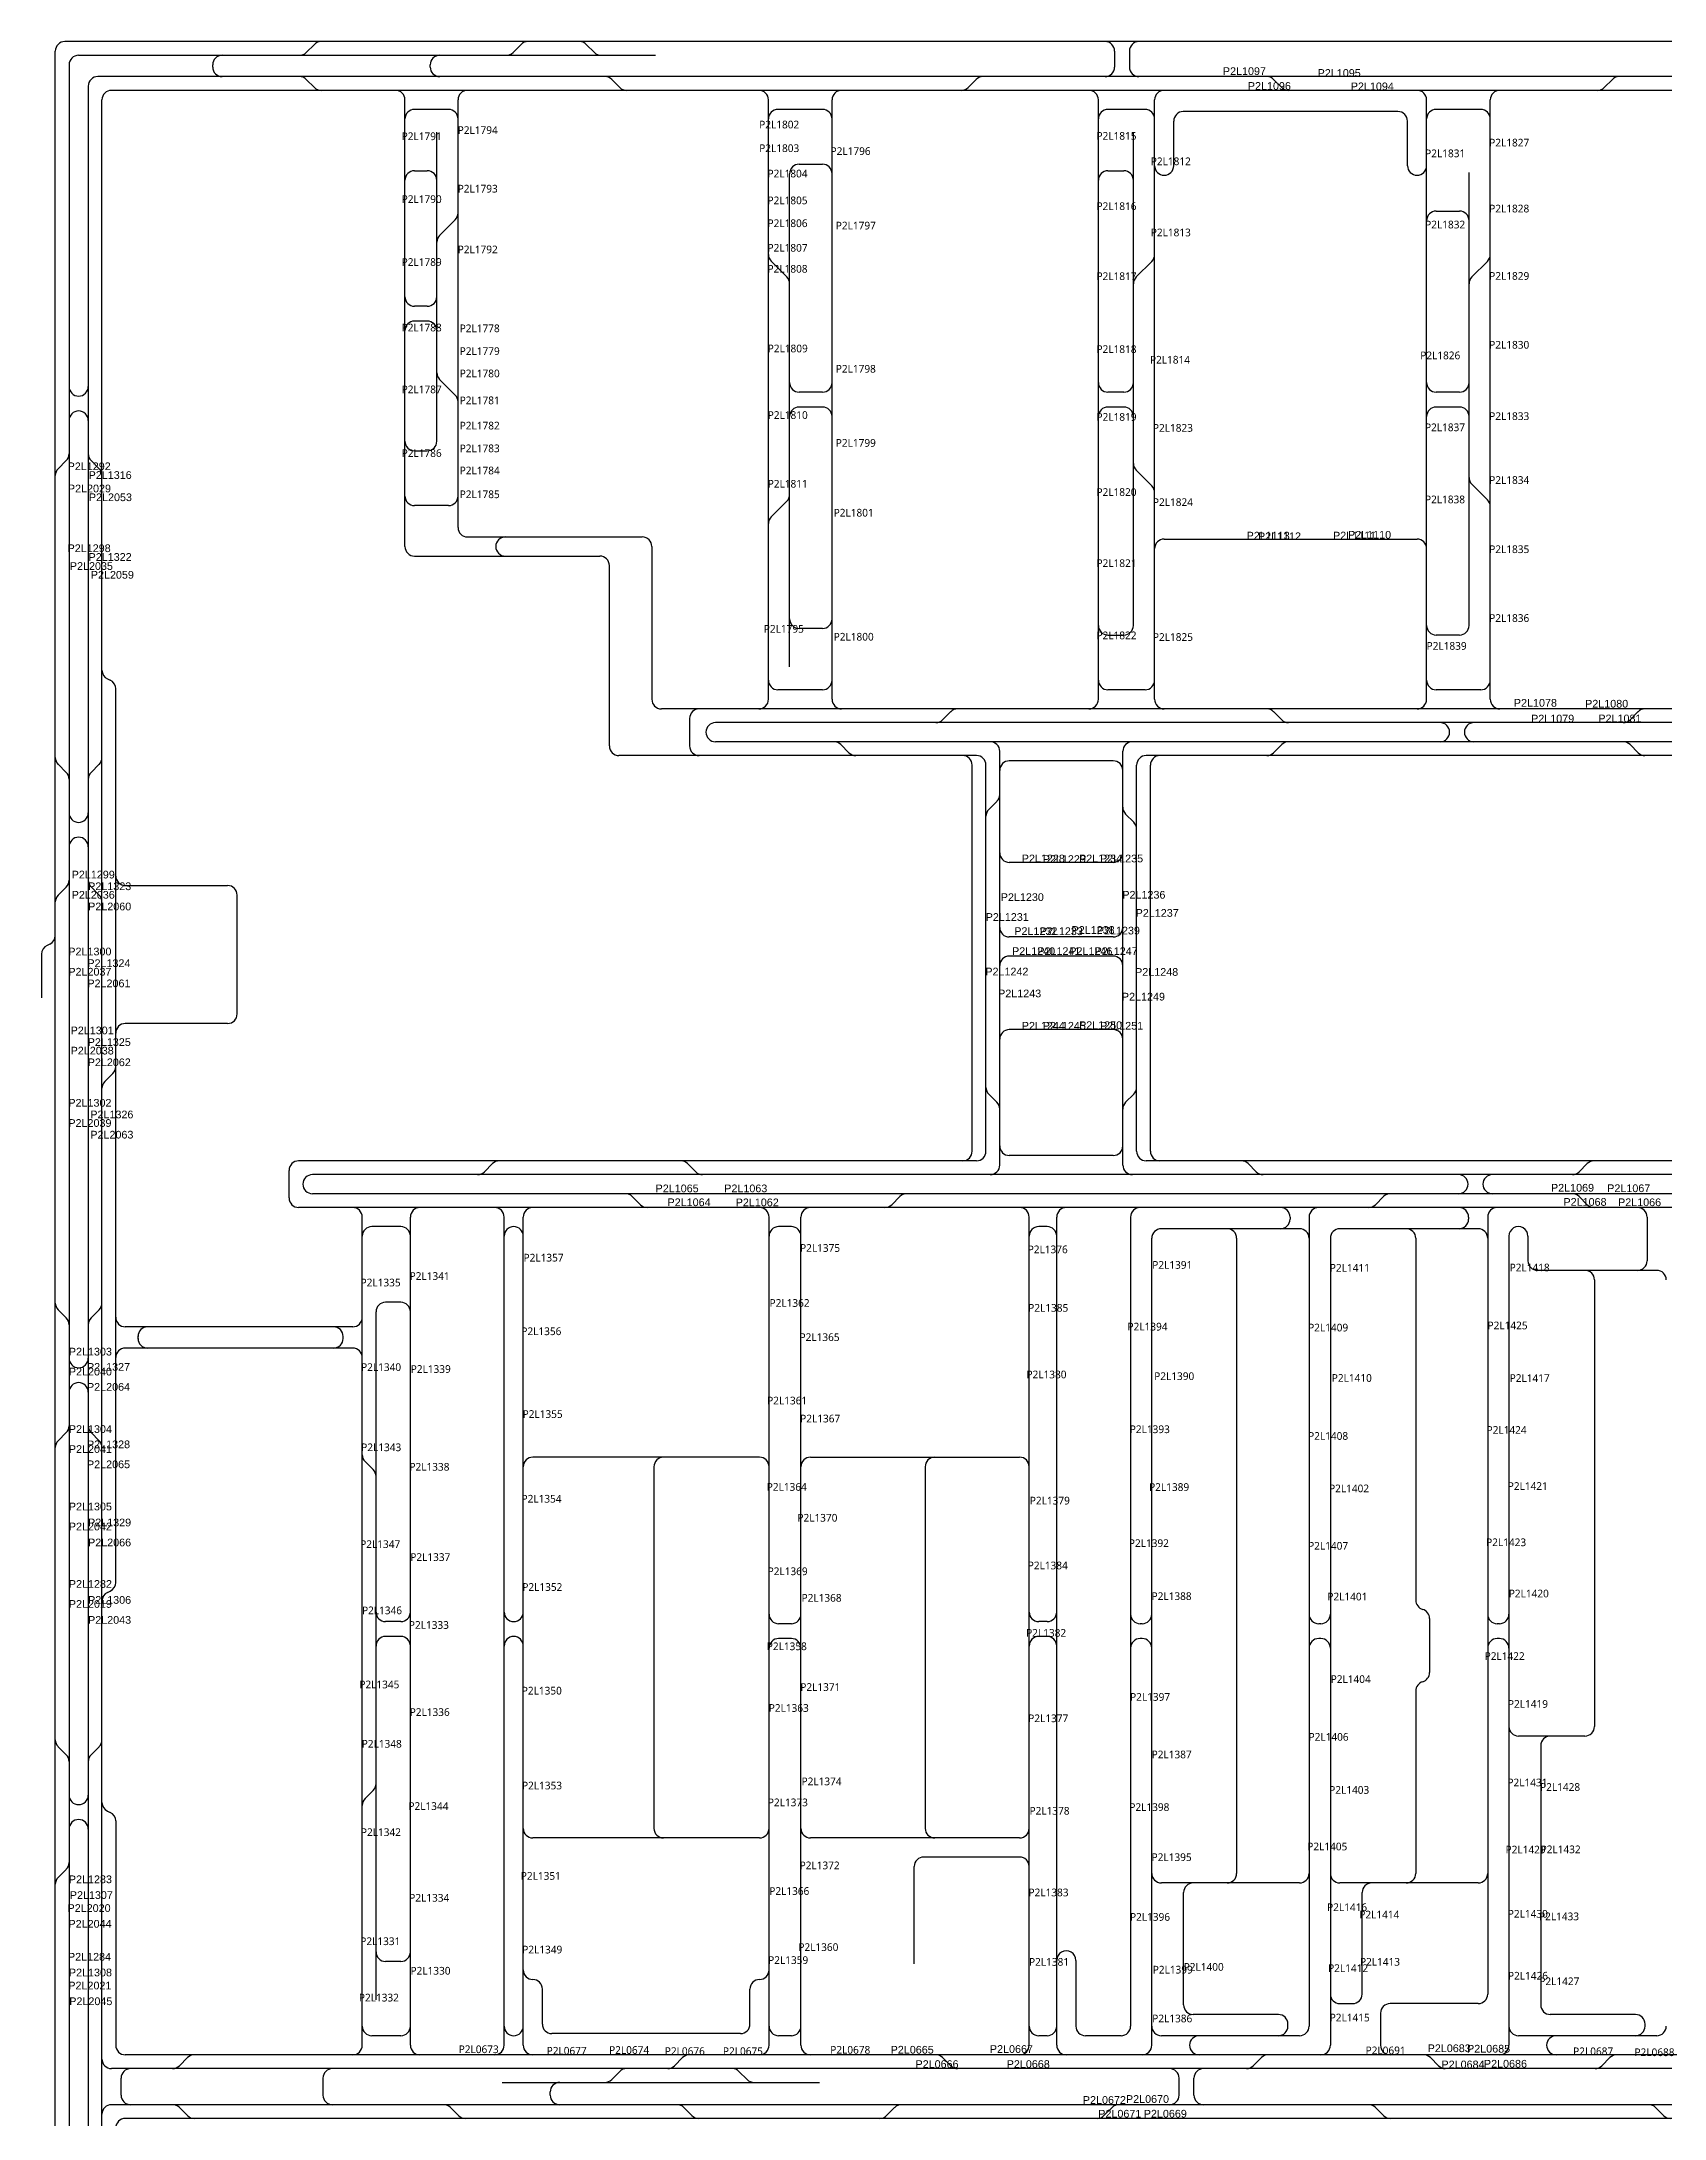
# Model space of a CAD drawing. Header units: millimetres. Extents: x 0 to 269721, y 0 to 199275.
# Drawn here: x 0 to 76498, y 101393 to 199275 of the extents above; entities that cross this region are included whole.
import ezdxf

# ---------------------------------------------------------------- set-up
doc = ezdxf.new("R2010")
doc.units = ezdxf.units.MM
doc.layers.add('HNTK_EQ_TEXT', color=7, linetype='Continuous')
doc.layers.add('L2_AMHS_Rail Center(P2L 7F Lower)', color=42, linetype='Continuous')
doc.styles.get("Standard").update_dxf_attribs({"font": 'arial.ttf'})
doc.styles.add('맑은고딕', font='malgun.ttf')

msp = doc.modelspace()

# ---------------------------------------------------------------- linework, layer by layer
at = {"layer": 'L2_AMHS_Rail Center(P2L 7F Lower)'}
for p, q in [((650, 450), (650, 198825)), ((269707, 199275), (1100, 199275)), ((12859, 199143), (12474, 198757)), ((22609, 199143), (22225, 198757)), ((25674, 199143), (26060, 198757)), ((50578, 198825), (50578, 198075)), ((51278, 198825), (51278, 198075)), ((1300, 198175), (1300, 1100)), ((1750, 198625), (28942, 198625)), ((8067, 198075), (8067, 198175)), ((18319, 198075), (18319, 198175)), ((2200, 197175), (2200, 1100)), ((269707, 197625), (2650, 197625)), ((269707, 196975), (3300, 196975)), ((12859, 197107), (12474, 197493)), ((27259, 197107), (26875, 197493)), ((43675, 197107), (44059, 197493)), ((58459, 197107), (58075, 197493)), ((73660, 197107), (74045, 197493)), ((2850, 450), (2850, 196525)), ((17132, 175475), (17132, 196525)), ((19182, 196075), (17582, 196075)), ((19632, 176375), (19632, 196525)), ((34263, 168275), (34263, 196525)), ((36813, 196075), (34713, 196075)), ((37263, 168275), (37263, 196525)), ((49816, 168275), (49816, 196525)), ((52016, 196075), (50266, 196075)), ((52466, 168275), (52466, 196525)), ((63937, 195975), (53816, 195975)), ((65287, 168275), (65287, 196525)), ((67837, 196075), (65737, 196075)), ((68287, 168275), (68287, 196525)), ((18632, 180435), (18632, 195000)), ((51466, 171755), (51466, 195000)), ((53366, 193425), (53366, 195525)), ((64387, 193425), (64387, 195525)), ((17582, 193185), (18182, 193185)), ((35263, 169800), (35263, 193045)), ((35713, 193495), (36813, 193495)), ((50266, 193185), (51016, 193185)), ((67287, 171755), (67287, 193100)), ((19500, 190875), (18764, 190139)), ((65737, 191285), (66837, 191285)), ((34395, 188919), (35131, 188183)), ((52334, 188915), (51598, 188179)), ((68155, 188915), (67419, 188179)), ((18182, 186800), (17582, 186800)), ((18182, 186100), (17582, 186100)), ((18764, 183350), (19500, 182614)), ((36813, 182750), (35713, 182750)), ((51016, 182750), (50266, 182750)), ((66837, 182750), (65737, 182750)), ((36813, 182050), (35712, 182050)), ((51016, 182050), (50266, 182050)), ((66837, 182050), (65737, 182050)), ((782, 179143), (1168, 179528)), ((2718, 179143), (2332, 179528)), ((17582, 179985), (18182, 179985)), ((51598, 179067), (52334, 178330)), ((67419, 178417), (68155, 177680)), ((19182, 177405), (17582, 177405)), ((35131, 177613), (34395, 176877)), ((20082, 175925), (28317, 175925)), ((28767, 175475), (28767, 168275)), ((52916, 175825), (64837, 175825)), ((17582, 175025), (26317, 175025)), ((26767, 166075), (26767, 174575)), ((36813, 171615), (35713, 171615)), ((50266, 171305), (51016, 171305)), ((66837, 171305), (65737, 171305)), ((3110, 169238), (3240, 169177)), ((3500, 126652), (3500, 168770)), ((36813, 168725), (34713, 168725)), ((52016, 168725), (50266, 168725)), ((67837, 168725), (65736, 168725)), ((152133, 167825), (29217, 167825)), ((42475, 167307), (42859, 167693)), ((58459, 167307), (58074, 167693)), ((74875, 167307), (75259, 167693)), ((30547, 167375), (30547, 166075)), ((150586, 167175), (31767, 167175)), ((44067, 165625), (27217, 165625)), ((150586, 166275), (31767, 166275)), ((38059, 165757), (37675, 166143)), ((45167, 146325), (45167, 165825)), ((50967, 146325), (50967, 165825)), ((122017, 165625), (52067, 165625)), ((58075, 165757), (58459, 166143)), ((75259, 165757), (74874, 166143)), ((782, 165211), (1168, 164825)), ((2718, 165211), (2332, 164825)), ((43867, 146975), (43867, 165175)), ((44517, 146975), (44517, 165175)), ((50517, 165375), (45617, 165375)), ((51617, 146975), (51617, 165175)), ((52267, 146975), (52267, 165175)), ((45035, 163467), (44649, 163083)), ((51099, 162867), (51485, 162483)), ((50517, 160592), (45617, 160592)), ((782, 159042), (1168, 159427)), ((2718, 159046), (2332, 159432)), ((3950, 159498), (8772, 159498)), ((9222, 153446), (9222, 159048)), ((390, 156737), (260, 156677)), ((50517, 157075), (45617, 157075)), ((0, 156268), (0, 154204)), ((50517, 156175), (45617, 156175)), ((8772, 152996), (3950, 152996)), ((50517, 152708), (45617, 152708)), ((3368, 150646), (2982, 150261)), ((44649, 149667), (45035, 149283)), ((51485, 149667), (51099, 149283)), ((11667, 144775), (11667, 146075)), ((44067, 146525), (12117, 146525)), ((269707, 145875), (12767, 145875)), ((21259, 146393), (20874, 146007)), ((30455, 146393), (30840, 146007)), ((50517, 146775), (45617, 146775)), ((122017, 146525), (52067, 146525)), ((56875, 146393), (57259, 146007)), ((72859, 146393), (72474, 146007)), ((269707, 144975), (12767, 144975)), ((269707, 144325), (12117, 144325)), ((28229, 144457), (27845, 144843)), ((40074, 144457), (40459, 144843)), ((62874, 144457), (63259, 144843)), ((72860, 144457), (72475, 144843)), ((15117, 104843), (15117, 143875)), ((16937, 143425), (15567, 143425)), ((17387, 104843), (17387, 143875)), ((21806, 104843), (21806, 143875)), ((22706, 104843), (22706, 143875)), ((34293, 104843), (34293, 143875)), ((35343, 143425), (34743, 143425)), ((35793, 104843), (35793, 143875)), ((46553, 104843), (46553, 143875)), ((47403, 143425), (47003, 143425)), ((47853, 104843), (47853, 143875)), ((51333, 143875), (51333, 105743)), ((59299, 143325), (52783, 143325)), ((58849, 143875), (58849, 143775)), ((59749, 143875), (59749, 105743)), ((67715, 143325), (61199, 143325)), ((67265, 143875), (67265, 143775)), ((68165, 143875), (68165, 107255)), ((69165, 142975), (69165, 104843)), ((70065, 142975), (70065, 141813)), ((75681, 143875), (75681, 141813)), ((52333, 104843), (52333, 142875)), ((56333, 142875), (56333, 112943)), ((60749, 142875), (60749, 104843)), ((64776, 142875), (64776, 125819)), ((76131, 141363), (70515, 141363)), ((73199, 140913), (73199, 119865)), ((782, 139505), (1168, 139120)), ((2718, 139505), (2332, 139120)), ((15767, 106978), (15767, 139408)), ((16937, 139858), (16217, 139858)), ((14667, 138700), (3950, 138700)), ((4547, 138250), (4547, 138150)), ((4548, 138150), (4548, 138250)), ((14217, 138150), (14217, 138250)), ((14667, 137700), (3950, 137700)), ((782, 133332), (1168, 133717)), ((2718, 133332), (2332, 133717)), ((15635, 131971), (15250, 132356)), ((33843, 132558), (23156, 132558)), ((36243, 132558), (46103, 132558)), ((28866, 132108), (28866, 115065)), ((41652, 132108), (41652, 115065)), ((3110, 126183), (3240, 126244)), ((16937, 124809), (16217, 124809)), ((35343, 124709), (34743, 124709)), ((47403, 124809), (47003, 124809)), ((51883, 124709), (51783, 124709)), ((60299, 124709), (60199, 124709)), ((65426, 124954), (65426, 122408)), ((68715, 124709), (68615, 124709)), ((16937, 124109), (16217, 124109)), ((35343, 124009), (34743, 124009)), ((47403, 124109), (47003, 124109)), ((51883, 124009), (51783, 124009)), ((60299, 124009), (60199, 124009)), ((68715, 124009), (68615, 124009)), ((64776, 121543), (64776, 112941)), ((782, 118915), (1168, 118530)), ((2718, 118915), (2332, 118530)), ((72749, 119415), (69615, 119415)), ((70665, 118965), (70665, 106743)), ((15635, 116852), (15250, 116467)), ((3110, 115881), (3240, 115820)), ((3500, 115412), (3500, 104843)), ((33843, 114615), (23156, 114615)), ((46103, 114615), (36243, 114615)), ((46103, 113715), (41585, 113715)), ((782, 112749), (1168, 113134)), ((41135, 108684), (41135, 113265)), ((59299, 112493), (52783, 112493)), ((53833, 106743), (53833, 112043)), ((67715, 112493), (61199, 112493)), ((62249, 107255), (62249, 112043)), ((16937, 108793), (16217, 108793)), ((48753, 108843), (48753, 105743)), ((23606, 105843), (23606, 107493)), ((33393, 105843), (33393, 107493)), ((61199, 106805), (61799, 106805)), ((67715, 106805), (63565, 106805)), ((58299, 106293), (54283, 106293)), ((58749, 105743), (58749, 105843)), ((63115, 106355), (63115, 104843)), ((75131, 106293), (71115, 106293)), ((75581, 105743), (75581, 105843)), ((16937, 105293), (15567, 105293)), ((32943, 105393), (24056, 105393)), ((35343, 105293), (34743, 105293)), ((47403, 105293), (47003, 105293)), ((50883, 105293), (49203, 105293)), ((59299, 105293), (52783, 105293)), ((76131, 105293), (69615, 105293)), ((269707, 104393), (3950, 104393)), ((6883, 104261), (6498, 103875)), ((30219, 104261), (29834, 103875)), ((42475, 104261), (42860, 103875)), ((57499, 104261), (57114, 103875)), ((65465, 104261), (65849, 103875)), ((73929, 104261), (73545, 103875)), ((269721, 103743), (3300, 103743)), ((3750, 102493), (3750, 103293)), ((13267, 103293), (13267, 102493)), ((21711, 103093), (36674, 103093)), ((27259, 103611), (26874, 103225)), ((32874, 103611), (33260, 103225)), ((53620, 102493), (53620, 103293)), ((54320, 102493), (54320, 103293)), ((266217, 102043), (3300, 102043)), ((6883, 101525), (6499, 101911)), ((19659, 101525), (19275, 101911)), ((23976, 102493), (23976, 102643)), ((30660, 101525), (30275, 101911)), ((39828, 101525), (40213, 101911)), ((50075, 101525), (50459, 101911)), ((63259, 101525), (62875, 101911)), ((76460, 101525), (76075, 101911)), ((269707, 101393), (3950, 101393))]:
    msp.add_line(p, q, dxfattribs=at)
for centre, start, end in [((1100, 198825), 90, 180), ((12156, 199075), 270, 315.06019), ((13178, 198825), 90, 135.06019), ((21906, 199075), 270, 315.06019), ((22928, 198825), 90, 135.06019), ((25356, 198825), 45.00145, 90), ((26378, 199075), 225.00145, 270), ((50128, 198825), 0, 90), ((51728, 198825), 90, 180), ((1750, 198175), 90, 180), ((8517, 198175), 90, 180), ((8517, 198075), 180, 270), ((18769, 198175), 90, 180), ((18769, 198075), 180, 270), ((50128, 198075), 270, 0), ((51728, 198075), 180, 270), ((2650, 197175), 90, 180), ((3300, 196525), 90, 180), ((12156, 197175), 44.93981, 90), ((13178, 197425), 224.93981, 270), ((16682, 196525), 0, 90), ((20082, 196525), 90, 180), ((26556, 197175), 44.93981, 90), ((27578, 197425), 224.93981, 270), ((33813, 196525), 0, 90), ((37713, 196525), 90, 180), ((43356, 197425), 270, 315.06019), ((44378, 197175), 90, 135.06019), ((49366, 196525), 0, 90), ((52916, 196525), 90, 180), ((57756, 197175), 44.93981, 90), ((58778, 197425), 224.93981, 270), ((64837, 196525), 0, 90), ((68737, 196525), 90, 180), ((73342, 197425), 270, 315.06019), ((74364, 197175), 90, 135.06019), ((17582, 195625), 90, 180), ((19182, 195625), 0, 90), ((34713, 195625), 90, 180), ((36813, 195625), 0, 90), ((50266, 195625), 90, 180), ((52016, 195625), 0, 90), ((53816, 195525), 90, 180), ((63937, 195525), 0, 90), ((65737, 195625), 90, 180), ((67837, 195625), 0, 90), ((17582, 192735), 90, 180), ((18182, 192735), 0, 90), ((35713, 193045), 90, 180), ((36813, 193045), 0, 90), ((50266, 192735), 90, 180), ((51016, 192735), 0, 90), ((52916, 193425), 180, 359.99998), ((64837, 193425), 180, 359.99998), ((19182, 191194), 315.00012, 0), ((65737, 190835), 90, 180), ((66837, 190835), 0, 90), ((19082, 189821), 135.00012, 180), ((34713, 189237), 180, 224.99988), ((52016, 189234), 315.00012, 0), ((67837, 189234), 315.00012, 0), ((34813, 187864), 0, 44.99988), ((51916, 187861), 135.00012, 180), ((67737, 187861), 135.00012, 180), ((17582, 187250), 180, 270), ((18182, 187250), 270, 0), ((17582, 185650), 90, 180), ((18182, 185650), 0, 90), ((19082, 183668), 180, 224.99988), ((35713, 183200), 180, 270), ((36813, 183200), 270, 0), ((50266, 183200), 180, 270), ((51016, 183200), 270, 0), ((65737, 183200), 180, 270), ((66837, 183200), 270, 0), ((1750, 183015), 180, 270), ((1750, 183015), 270, 0), ((19182, 182296), 0, 44.99988), ((1750, 181415), 90, 180), ((1750, 181415), 0, 90), ((35713, 181600), 90, 180), ((36813, 181600), 0, 90), ((50266, 181600), 90, 180), ((51016, 181600), 0, 90), ((65737, 181600), 90, 180), ((66837, 181600), 0, 90), ((17582, 180435), 180, 270), ((18182, 180435), 270, 0), ((1100, 178824), 134.93981, 180), ((850, 179847), 314.93981, 0), ((2650, 179847), 180, 225.06019), ((2400, 178824), 0, 45.06019), ((51916, 179385), 180, 224.99988), ((52016, 178012), 0, 44.99988), ((67737, 178735), 180, 224.99988), ((17582, 177855), 180, 270), ((19182, 177855), 270, 0), ((34813, 177931), 315.00012, 0), ((67837, 177362), 0, 44.99988), ((20082, 176375), 180, 270), ((34713, 176559), 135.00012, 180), ((17582, 175475), 180, 270), ((21862, 175475), 90, 270), ((28317, 175475), 0, 90), ((52916, 175375), 90, 180), ((64837, 175375), 0, 90), ((26317, 174575), 0, 90), ((35713, 172065), 180, 270), ((36813, 172065), 270, 0), ((50266, 171755), 180, 270), ((51016, 171755), 270, 0), ((65737, 171755), 180, 270), ((66837, 171755), 270, 0), ((3300, 169646), 180, 245), ((3050, 168770), 0, 65), ((34713, 169175), 180, 270), ((36813, 169175), 270, 0), ((50266, 169175), 180, 270), ((52016, 169175), 270, 0), ((65736, 169175), 180, 270), ((67837, 169175), 270, 0), ((29217, 168275), 180, 270), ((30997, 167375), 90, 180), ((33813, 168275), 270, 0), ((37713, 168275), 180, 270), ((43178, 167375), 90, 135.06019), ((49366, 168275), 270, 0), ((52916, 168275), 180, 270), ((57756, 167375), 44.93981, 90), ((64837, 168275), 270, 0), ((68737, 168275), 180, 270), ((75578, 167375), 90, 135.06019), ((31767, 166725), 90, 270), ((42156, 167625), 270, 315.06019), ((58778, 167625), 224.93981, 270), ((65920, 166725), 270, 89.99996), ((67520, 166725), 90, 270), ((74556, 167625), 270, 315.06019), ((1100, 165529), 180, 225.06019), ((2400, 165529), 314.93981, 0), ((27217, 166075), 180, 270), ((30997, 166075), 180, 270), ((37356, 165825), 44.93981, 90), ((38378, 166075), 224.93981, 270), ((43417, 165175), 0, 90), ((44067, 165175), 0, 90), ((44717, 165825), 0, 90), ((51417, 165825), 90, 180), ((52067, 165175), 90, 180), ((52717, 165175), 90, 180), ((57756, 166075), 270, 315.06019), ((58778, 165825), 90, 135.06019), ((74556, 165825), 44.93981, 90), ((75578, 166075), 224.93981, 270), ((850, 164507), 0, 45.06019), ((2650, 164507), 134.93981, 180), ((45617, 164925), 90, 180), ((50517, 164925), 0, 90), ((44717, 163786), 314.93981, 0), ((1750, 162926), 180, 270), ((1750, 162926), 270, 0), ((44967, 162764), 134.93981, 180), ((51417, 163186), 180, 225.06019), ((1750, 161326), 90, 180), ((1750, 161326), 0, 90), ((51167, 162164), 0, 45.06019), ((45617, 161042), 180, 270), ((50517, 161042), 270, 0), ((850, 159746), 314.93981, 0), ((2650, 159750), 180, 225.06019), ((3950, 159948), 179.99999, 270), ((1100, 158723), 134.93981, 180), ((2400, 158728), 0, 45.06019), ((450, 156269), 115, 180.08864), ((200, 157145), 295, 0), ((45617, 157525), 180, 270), ((50517, 157525), 270, 0), ((45617, 155725), 90, 180), ((50517, 155725), 0, 90), ((8772, 153446), 270, 0), ((45617, 152258), 90, 180), ((50517, 152258), 0, 90), ((3050, 150965), 314.93981, 0), ((3300, 149942), 134.93981, 180), ((44967, 149986), 180, 225.06019), ((51167, 149986), 314.93981, 0), ((44717, 148964), 0, 45.06019), ((51417, 148964), 134.93981, 180), ((43417, 146975), 270, 0), ((44067, 146975), 270, 0), ((45617, 147225), 180, 270), ((50517, 147225), 270, 0), ((52067, 146975), 180, 270), ((52717, 146975), 180, 270), ((12117, 146075), 90, 180), ((12767, 145425), 90, 270), ((20556, 146325), 270, 315.06019), ((21578, 146075), 90, 135.06019), ((30137, 146075), 44.93981, 90), ((31159, 146325), 224.93981, 270), ((44717, 146325), 270, 0), ((51417, 146325), 180, 270), ((56556, 146075), 44.93981, 90), ((57578, 146325), 224.93981, 270), ((66789, 145425), 270, 89.99996), ((68389, 145425), 90, 270), ((72156, 146325), 270, 315.06019), ((73178, 146075), 90, 135.06019), ((27526, 144525), 44.93981, 90), ((40778, 144525), 90, 135.06019), ((63577, 144525), 90, 135.06019), ((72156, 144525), 44.93981, 90), ((12117, 144775), 180, 270), ((14667, 143875), 0, 90), ((17837, 143875), 90, 180), ((21356, 143875), 0, 90), ((23156, 143875), 90, 180), ((28548, 144775), 224.93981, 270), ((33843, 143875), 0, 90), ((36243, 143875), 90, 180), ((39756, 144775), 270, 315.06019), ((46103, 143875), 0, 90), ((48303, 143875), 90, 180), ((51783, 143875), 90, 180), ((58399, 143875), 359.99134, 90.00866), ((60199, 143875), 90, 180), ((62555, 144775), 270, 315.06019), ((66815, 143875), 359.99134, 90.00866), ((68615, 143875), 90, 180), ((73178, 144775), 224.93981, 270), ((75231, 143875), 0, 90), ((15567, 142975), 90, 180), ((16937, 142975), 0, 90), ((22256, 142975), 90, 180), ((22256, 142975), 0, 90), ((34743, 142975), 90, 180), ((35343, 142975), 0, 90), ((47003, 142975), 90, 180), ((47403, 142975), 0, 90), ((52783, 142875), 90, 180), ((55883, 142875), 0, 90), ((58399, 143775), 269.99134, 0), ((59299, 142875), 0, 90), ((61199, 142875), 90, 180), ((64326, 142875), 0, 90), ((66815, 143775), 269.99134, 0), ((67715, 142875), 0, 90), ((69615, 142975), 0, 180.00002), ((70515, 141813), 180, 270), ((72749, 140913), 0, 90), ((75231, 141813), 270, 0), ((76131, 140913), 0, 90), ((1100, 139824), 180, 225.06019), ((850, 138801), 0, 45.06019), ((2650, 138801), 134.93981, 180), ((2400, 139824), 314.93981, 0), ((3950, 139150), 180, 270), ((14667, 139150), 270, 0), ((16217, 139408), 90, 180), ((16937, 139408), 0, 90), ((4997, 138250), 90, 180), ((4997, 138150), 180, 270), ((4998, 138250), 90, 180), ((4998, 138150), 180, 270), ((13767, 138250), 0, 90), ((13767, 138150), 270, 0), ((1750, 137221), 180, 270), ((1750, 137221), 270, 0), ((3950, 137250), 90, 180), ((14667, 137250), 0, 90), ((1750, 135621), 90, 180), ((1750, 135621), 0, 90), ((1100, 133013), 134.93981, 180), ((850, 134036), 314.93981, 0), ((2650, 134036), 180, 225.06019), ((2400, 133013), 0, 45.06019), ((15567, 132675), 180, 225.06019), ((23156, 132108), 90, 180), ((29316, 132108), 90, 180), ((33843, 132108), 0, 90), ((36243, 132108), 90, 180), ((42102, 132108), 90, 180), ((46103, 132108), 0, 90), ((15317, 131653), 0, 45.06019), ((3050, 126652), 295, 0), ((3300, 125775), 115, 180), ((65226, 125819), 180, 253.87238), ((64976, 124954), 0, 73.87238), ((16217, 125259), 180, 270), ((16937, 125259), 270, 0), ((22256, 125259), 180, 270), ((22256, 125259), 270, 0), ((34743, 125159), 180, 270), ((35343, 125159), 270, 0), ((47003, 125259), 180, 270), ((47403, 125259), 270, 0), ((51783, 125159), 180, 270), ((51883, 125159), 270, 0), ((60199, 125159), 180, 270), ((60299, 125159), 270, 0), ((68615, 125159), 180, 270), ((68715, 125159), 270, 0), ((16217, 123659), 90, 180), ((16937, 123659), 0, 90), ((22256, 123659), 90, 180), ((22256, 123659), 0, 90), ((34743, 123559), 90, 180), ((35343, 123559), 0, 90), ((47003, 123659), 90, 180), ((47403, 123659), 0, 90), ((51783, 123559), 90, 180), ((51883, 123559), 0, 90), ((60199, 123559), 90, 180), ((60299, 123559), 0, 90), ((68615, 123559), 90, 180), ((68715, 123559), 0, 90), ((64976, 122408), 286.12762, 0), ((65226, 121543), 106.12762, 180), ((69615, 119865), 180, 270), ((72749, 119865), 270, 0), ((1100, 119234), 180, 225.06019), ((850, 118211), 0, 45.06019), ((2650, 118211), 134.93981, 180), ((2400, 119234), 314.93981, 0), ((71115, 118965), 90, 180), ((1750, 116632), 180, 270), ((1750, 116632), 270, 0), ((15317, 117170), 314.93981, 0), ((3300, 116288), 180, 245), ((3050, 115412), 0, 65), ((15567, 116148), 134.93981, 180), ((1750, 115032), 90, 180), ((1750, 115032), 0, 90), ((23156, 115065), 180, 270), ((29316, 115065), 180, 270), ((33843, 115065), 270, 0), ((36243, 115065), 180, 270), ((42102, 115065), 180, 270), ((46103, 115065), 270, 0), ((41585, 113265), 90, 180), ((46103, 113265), 0, 90), ((1100, 112430), 134.93981, 180), ((850, 113453), 314.93981, 0), ((52783, 112943), 180, 270), ((55883, 112943), 270, 0), ((59299, 112943), 270, 0), ((61199, 112943), 180, 270), ((64326, 112943), 270, 0.00099), ((67715, 112943), 270, 0), ((54283, 112043), 90, 180), ((62699, 112043), 90, 180), ((16217, 109243), 180, 270), ((16937, 109243), 270, 0), ((48303, 108843), 0, 180.00002), ((23156, 108393), 180, 270), ((23156, 107493), 0, 90), ((33843, 107493), 90, 180), ((33843, 108393), 270, 0), ((54283, 106743), 180, 270), ((61199, 107255), 180, 270), ((61799, 107255), 270, 0), ((63565, 106355), 90, 180), ((67715, 107255), 270, 0), ((71115, 106743), 180, 270), ((15567, 105743), 180, 270), ((16937, 105743), 270, 0), ((22256, 105743), 180, 270), ((22256, 105743), 270, 0), ((24056, 105843), 180, 270), ((32943, 105843), 270, 0), ((34743, 105743), 180, 270), ((35343, 105743), 270, 0), ((47003, 105743), 180, 270), ((47403, 105743), 270, 0), ((49203, 105743), 180, 270), ((50883, 105743), 270, 0), ((52783, 105743), 180, 270), ((58299, 105843), 0, 90), ((58299, 105743), 270, 0), ((59299, 105743), 270, 0), ((69615, 105743), 180, 270), ((75131, 105843), 0, 90), ((75131, 105743), 270, 0), ((76131, 105743), 270, 0), ((3950, 104843), 180, 270), ((14667, 104843), 270, 0), ((17837, 104843), 180, 270), ((21356, 104843), 270, 0), ((23156, 104843), 180, 270), ((33843, 104843), 270, 0), ((36243, 104843), 180, 270), ((46103, 104843), 270, 0), ((48303, 104843), 180, 270), ((51883, 104843), 270, 0), ((54563, 104843), 90, 270), ((60299, 104843), 270, 0), ((63565, 104843), 180, 270), ((68715, 104843), 270, 0), ((71395, 104843), 90, 270), ((3300, 104193), 180, 270), ((6179, 104193), 270, 315.06019), ((7201, 103943), 90, 135.06019), ((29516, 104193), 270, 315.06019), ((30538, 103943), 90, 135.06019), ((42156, 103943), 44.93981, 90), ((43178, 104193), 224.93981, 270), ((56796, 104193), 270, 315.06019), ((57818, 103943), 90, 135.06019), ((65146, 103943), 44.93981, 90), ((66168, 104193), 224.93981, 270), ((73226, 104193), 270, 315.06019), ((74248, 103943), 90, 135.06019), ((4200, 103293), 90, 180), ((13717, 103293), 90, 180), ((24426, 102643), 90, 180), ((26556, 103543), 270, 315.06019), ((27578, 103293), 90, 135.06019), ((32556, 103293), 45.00145, 90), ((33578, 103543), 225.00145, 270), ((53170, 103293), 0, 90), ((54770, 103293), 90, 180), ((3300, 101593), 90, 180), ((4200, 102493), 180, 270), ((6180, 101593), 44.93981, 90), ((13717, 102493), 180, 270), ((18956, 101593), 44.93981, 90), ((24426, 102493), 180, 270), ((29956, 101593), 44.93981, 90), ((40532, 101593), 90, 135.06019), ((50778, 101593), 90, 135.06019), ((53170, 102493), 270, 0), ((54770, 102493), 180, 270), ((62556, 101593), 44.93981, 90), ((75756, 101593), 44.93981, 90), ((3950, 100943), 90, 180), ((7202, 101843), 224.93981, 270), ((19978, 101843), 224.93981, 270), ((30978, 101843), 224.93981, 270), ((39510, 101843), 270, 315.06019), ((49756, 101843), 270, 315.06019), ((63578, 101843), 224.93981, 270), ((76778, 101843), 224.93981, 270)]:
    msp.add_arc(centre, 450, start, end, dxfattribs=at)
at = {"layer": 'L2_AMHS_Rail Center(P2L 7F Lower)', "extrusion": (2.1425e-07, 2.59961e-08, 1)}
msp.add_arc((8772, 159048, 0), 450, 0, 90, dxfattribs=at)
at = {"layer": 'L2_AMHS_Rail Center(P2L 7F Lower)', "extrusion": (1.82502e-08, 6.6516e-09, 1)}
msp.add_arc((3950, 152546, 0), 450, 90, 179.99999, dxfattribs=at)

# ---------------------------------------------------------------- texts
at = {"layer": 'HNTK_EQ_TEXT'}
for s, p in [('P2L1097', (55684, 197698)), ('P2L1095', (60151, 197612)), ('P2L1096', (56861, 196999)), ('P2L1094', (61712, 196981)), ('P2L1292', (1231, 179075)), ('P2L2029', (1243, 178029)), ('P2L1316', (2220, 178662)), ('P2L2053', (2232, 177616)), ('P2L1110', (61583, 175847)), ('P2L1298', (1229, 175214)), ('P2L1113', (56803, 175807)), ('P2L1112', (57338, 175777)), ('P2L1111', (60876, 175810)), ('P2L2035', (1335, 174375)), ('P2L1322', (2218, 174801)), ('P2L2059', (2324, 173962)), ('P2L1078', (69400, 167928)), ('P2L1079', (70213, 167185)), ('P2L1080', (72758, 167886)), ('P2L1081', (73383, 167191)), ('P2L1228', (46204, 160592)), ('P2L1229', (47194, 160564)), ('P2L1234', (48904, 160592)), ('P2L1235', (49894, 160592)), ('P2L1299', (1422, 159833)), ('P2L1323', (2198, 159283)), ('P2L2036', (1422, 158881)), ('P2L2060', (2198, 158331)), ('P2L1230', (45215, 158770)), ('P2L1236', (50945, 158882)), ('P2L1231', (44504, 157834)), ('P2L1238', (48552, 157222)), ('P2L1237', (51572, 158026)), ('P2L1232', (45852, 157169)), ('P2L1233', (47050, 157163)), ('P2L1239', (49744, 157194)), ('P2L1300', (1264, 156208)), ('P2L1324', (2161, 155658)), ('P2L1240', (45746, 156225)), ('P2L1241', (46938, 156225)), ('P2L1246', (48446, 156225)), ('P2L1247', (49638, 156225)), ('P2L2037', (1264, 155256)), ('P2L2061', (2161, 154706)), ('P2L1242', (44488, 155263)), ('P2L1248', (51547, 155244)), ('P2L1243', (45089, 154231)), ('P2L1249', (50924, 154080)), ('P2L1301', (1372, 152489)), ('P2L1244', (46204, 152708)), ('P2L1245', (47194, 152708)), ('P2L1250', (48904, 152736, 0)), ('P2L1251', (49894, 152708)), ('P2L2038', (1372, 151537)), ('P2L1325', (2177, 151939)), ('P2L2062', (2177, 150987)), ('P2L1302', (1265, 149078)), ('P2L1326', (2300, 148528)), ('P2L2039', (1265, 148126)), ('P2L2063', (2300, 147576)), ('P2L1065', (28944, 145043)), ('P2L1063', (32180, 145044)), ('P2L1069', (71149, 145074)), ('P2L1067', (73800, 145051)), ('P2L1064', (29507, 144390)), ('P2L1062', (32720, 144385)), ('P2L1068', (71738, 144405)), ('P2L1066', (74310, 144390)), ('P2L1303', (1288, 137351)), ('P2L2040', (1288, 136409)), ('P2L1327', (2143, 136631, 0)), ('P2L2064', (2143, 135690, 0)), ('P2L1304', (1288, 133701)), ('P2L2041', (1288, 132759)), ('P2L1328', (2143, 132981)), ('P2L2065', (2143, 132040)), ('P2L1305', (1288, 130051)), ('P2L2042', (1288, 129109)), ('P2L1329', (2193, 129299)), ('P2L2066', (2193, 128357)), ('P2L1282', (1288, 126401)), ('P2L2019', (1288, 125459)), ('P2L1306', (2193, 125649)), ('P2L2043', (2193, 124707)), ('P2L1283', (1289, 112482, 0)), ('P2L1307', (1333, 111740, 0)), ('P2L2020', (1226, 111127, 0)), ('P2L2044', (1270, 110385, 0)), ('P2L1284', (1246, 108832, 0)), ('P2L2021', (1264, 107477, 0)), ('P2L1308', (1290, 108090, 0)), ('P2L2045', (1308, 106735, 0)), ('P2L0665', (40024, 104450)), ('P2L0667', (44701, 104484)), ('P2L0683', (65336, 104520)), ('P2L0685', (67194, 104499)), ('P2L0666', (41195, 103774)), ('P2L0668', (45495, 103774)), ('P2L0684', (65987, 103757)), ('P2L0686', (67988, 103790)), ('P2L0672', (49084, 102082)), ('P2L0671', (49810, 101435)), ('P2L0670', (51115, 102128)), ('P2L0669', (51955, 101435))]:
    msp.add_text(s, height=363, dxfattribs=at).set_placement(p)
at = {"layer": 'HNTK_EQ_TEXT', "lineweight": -3, "style": '맑은고딕'}
for s, p in [('P2L1791', (16976, 194630, -3274)), ('P2L1794', (19617, 194919, -3188)), ('P2L1802', (33829, 195181, -2142)), ('P2L1815', (49727, 194646, -3341)), ('P2L1803', (33829, 194066, -2142)), ('P2L1796', (37193, 193930, -3341)), ('P2L1812', (52287, 193448, -3341)), ('P2L1831', (65220, 193824, -3341)), ('P2L1827', (68239, 194329, -3341)), ('P2L1804', (34221, 192871, -2142)), ('P2L1790', (16976, 191666, -3341)), ('P2L1793', (19617, 192159, -3188)), ('P2L1805', (34221, 191607, -2142)), ('P2L1806', (34221, 190530, -2142)), ('P2L1816', (49727, 191334, -3341)), ('P2L1828', (68239, 191221, -3341)), ('P2L1797', (37439, 190419, -3341)), ('P2L1813', (52287, 190096, -3341)), ('P2L1832', (65220, 190468, -3341)), ('P2L1789', (16976, 188701, -3341)), ('P2L1792', (19617, 189295, -3188)), ('P2L1807', (34221, 189371, -2142)), ('P2L1808', (34221, 188381, -2142)), ('P2L1817', (49727, 188034, -3341)), ('P2L1829', (68239, 188046, -3341)), ('P2L1788', (16976, 185613, -3341)), ('P2L1778', (19711, 185577, -2042)), ('P2L1830', (68239, 184802, -3341)), ('P2L1779', (19711, 184503, -2042)), ('P2L1809', (34230, 184627, -2887)), ('P2L1798', (37439, 183670, -3341)), ('P2L1818', (49727, 184596, -3341)), ('P2L1814', (52249, 184097, -3341)), ('P2L1826', (64988, 184301, -3341)), ('P2L1787', (16976, 182700, -3341)), ('P2L1780', (19711, 183452, -2042)), ('P2L1781', (19711, 182183, -2042)), ('P2L1782', (19711, 180993, -2042)), ('P2L1810', (34230, 181491, -2887)), ('P2L1819', (49727, 181401, -3341)), ('P2L1823', (52387, 180885, -3341)), ('P2L1837', (65212, 180912, -3341)), ('P2L1833', (68239, 181439, -3341)), ('P2L1783', (19711, 179921, -2042)), ('P2L1799', (37439, 180178, -3341)), ('P2L1786', (16976, 179696, -3341)), ('P2L1784', (19711, 178877, -2042)), ('P2L1811', (34230, 178251, -2887)), ('P2L1820', (49727, 177860, -3341)), ('P2L1834', (68239, 178427, -3341)), ('P2L1785', (19711, 177757, -2042)), ('P2L1801', (37339, 176888, -3341)), ('P2L1824', (52387, 177386, -3341)), ('P2L1838', (65212, 177514, -3341)), ('P2L1835', (68239, 175167, -3341)), ('P2L1821', (49727, 174510, -3341)), ('P2L1836', (68239, 171923, -3341)), ('P2L1795', (34047, 171414, -3341)), ('P2L1800', (37339, 171042, -3341)), ('P2L1822', (49727, 171106, -3341)), ('P2L1825', (52387, 171029, -3341)), ('P2L1839', (65287, 170610, -3341)), ('P2L1357', (22721, 141780, -1643)), ('P2L1375', (35754, 142236, -3088)), ('P2L1376', (46485, 142170, 24106)), ('P2L1335', (15040, 140607, 24384)), ('P2L1341', (17351, 140913, -2609)), ('P2L1391', (52355, 141438, 103)), ('P2L1411', (60727, 141298, 103)), ('P2L1418', (69201, 141314, 28948)), ('P2L1362', (34317, 139644, 1844)), ('P2L1385', (46509, 139414, 4400)), ('P2L1356', (22617, 138311, -15445)), ('P2L1365', (35730, 138033, 1849)), ('P2L1394', (51189, 138529, 103)), ('P2L1409', (59703, 138485, 103)), ('P2L1425', (68160, 138585, 28948)), ('P2L1340', (15063, 136620, 3786)), ('P2L1339', (17403, 136531, 12281)), ('P2L1380', (46427, 136275, -606210)), ('P2L1390', (52448, 136194, 103)), ('P2L1410', (60818, 136110, 103)), ('P2L1417', (69203, 136105, -58080)), ('P2L1361', (34203, 135045, 2586)), ('P2L1355', (22677, 134409, -15445)), ('P2L1367', (35761, 134197, 8158)), ('P2L1343', (15070, 132842, 6472)), ('P2L1393', (51297, 133693, 103)), ('P2L1408', (59702, 133376, 103)), ('P2L1424', (68115, 133659, 28948)), ('P2L1338', (17342, 131923, 17853)), ('P2L1364', (34185, 130975, 24384)), ('P2L1389', (52208, 130969, 103)), ('P2L1402', (60689, 130904, 103)), ('P2L1421', (69113, 131016, 28948)), ('P2L1354', (22627, 130417, -17163)), ('P2L1379', (46585, 130330, -189399)), ('P2L1370', (35630, 129521, 1106)), ('P2L1347', (15021, 128278, 15885)), ('P2L1392', (51254, 128324, 2718)), ('P2L1407', (59702, 128198, -31744)), ('P2L1423', (68092, 128365, 28948)), ('P2L1337', (17382, 127669, 21397)), ('P2L1369', (34226, 127000, 26782)), ('P2L1384', (46487, 127274, 37223)), ('P2L1352', (22663, 126258, -1268)), ('P2L1420', (69161, 125951, 28948)), ('P2L1346', (15106, 125157, 2355)), ('P2L1368', (35826, 125747, 1049)), ('P2L1388', (52324, 125827, 103)), ('P2L1401', (60609, 125806, 103)), ('P2L1333', (17316, 124469, 20364)), ('P2L1382', (46410, 124096, 8131)), ('P2L1358', (34187, 123463, 12110)), ('P2L1422', (68024, 123002, 28948)), ('P2L1345', (14981, 121666, 638)), ('P2L1350', (22639, 121373, 573)), ('P2L1371', (35766, 121543, 20997)), ('P2L1397', (51310, 121078, -27331)), ('P2L1404', (60766, 121917, -31744)), ('P2L1336', (17355, 120363, 23234)), ('P2L1363', (34279, 120557, 27760)), ('P2L1377', (46510, 120070, 15339)), ('P2L1419', (69120, 120747, 28948)), ('P2L1406', (59724, 119195, -64028)), ('P2L1348', (15094, 118869, 13529)), ('P2L1387', (52327, 118366, 103)), ('P2L1374', (35825, 117098, 26040)), ('P2L1353', (22649, 116902, -3088)), ('P2L1403', (60696, 116695, -64028)), ('P2L1431', (69096, 117047, 705)), ('P2L1428', (70637, 116832, -37017)), ('P2L1344', (17294, 115934, -1777)), ('P2L1373', (34237, 116108, 26040)), ('P2L1378', (46572, 115711, 20636)), ('P2L1398', (51275, 115885, 2718)), ('P2L1342', (15055, 114704, 31274)), ('P2L1395', (52325, 113525, 103)), ('P2L1405', (59662, 114029, -64028)), ('P2L1429', (69010, 113882, -260179)), ('P2L1432', (70663, 113894, 5142)), ('P2L1351', (22593, 112643, -3088)), ('P2L1372', (35735, 113138, -3088)), ('P2L1334', (17333, 111611, 1449)), ('P2L1366', (34304, 111930, 2363)), ('P2L1383', (46523, 111864, 165229)), ('P2L1396', (51308, 110710, -28261)), ('P2L1416', (60597, 111165, -27219)), ('P2L1414', (62115, 110819, 8541)), ('P2L1430', (69115, 110857, 29116)), ('P2L1433', (70587, 110735, 188205)), ('P2L1331', (15025, 109564, 9323)), ('P2L1360', (35675, 109287, 4251)), ('P2L1349', (22659, 109171, -134693)), ('P2L1359', (34251, 108675, -20040)), ('P2L1381', (46547, 108590, -147935)), ('P2L1400', (53837, 108355, -20370)), ('P2L1412', (60645, 108294, 4994)), ('P2L1413', (62148, 108595, 11051)), ('P2L1330', (17393, 108173, -21782)), ('P2L1399', (52379, 108224, -20109)), ('P2L1426', (69122, 107937, 7998)), ('P2L1427', (70600, 107676, 4994)), ('P2L1332', (14960, 106907, 9323)), ('P2L1386', (52355, 105924, -119957)), ('P2L1415', (60720, 105967, -20370)), ('P2L0673', (19664, 104473, 10887)), ('P2L0677', (23810, 104401, 11748)), ('P2L0674', (26754, 104437, 13560)), ('P2L0676', (29379, 104384, 9474)), ('P2L0675', (32119, 104383, -286247)), ('P2L0678', (37178, 104447, 13560)), ('P2L0691', (62412, 104418, 46559)), ('P2L0687', (72195, 104376, 9992)), ('P2L0688', (75086, 104331, 9992))]:
    msp.add_text(s, height=363, dxfattribs=at).set_placement(p)

doc.saveas('drawing.dxf')
